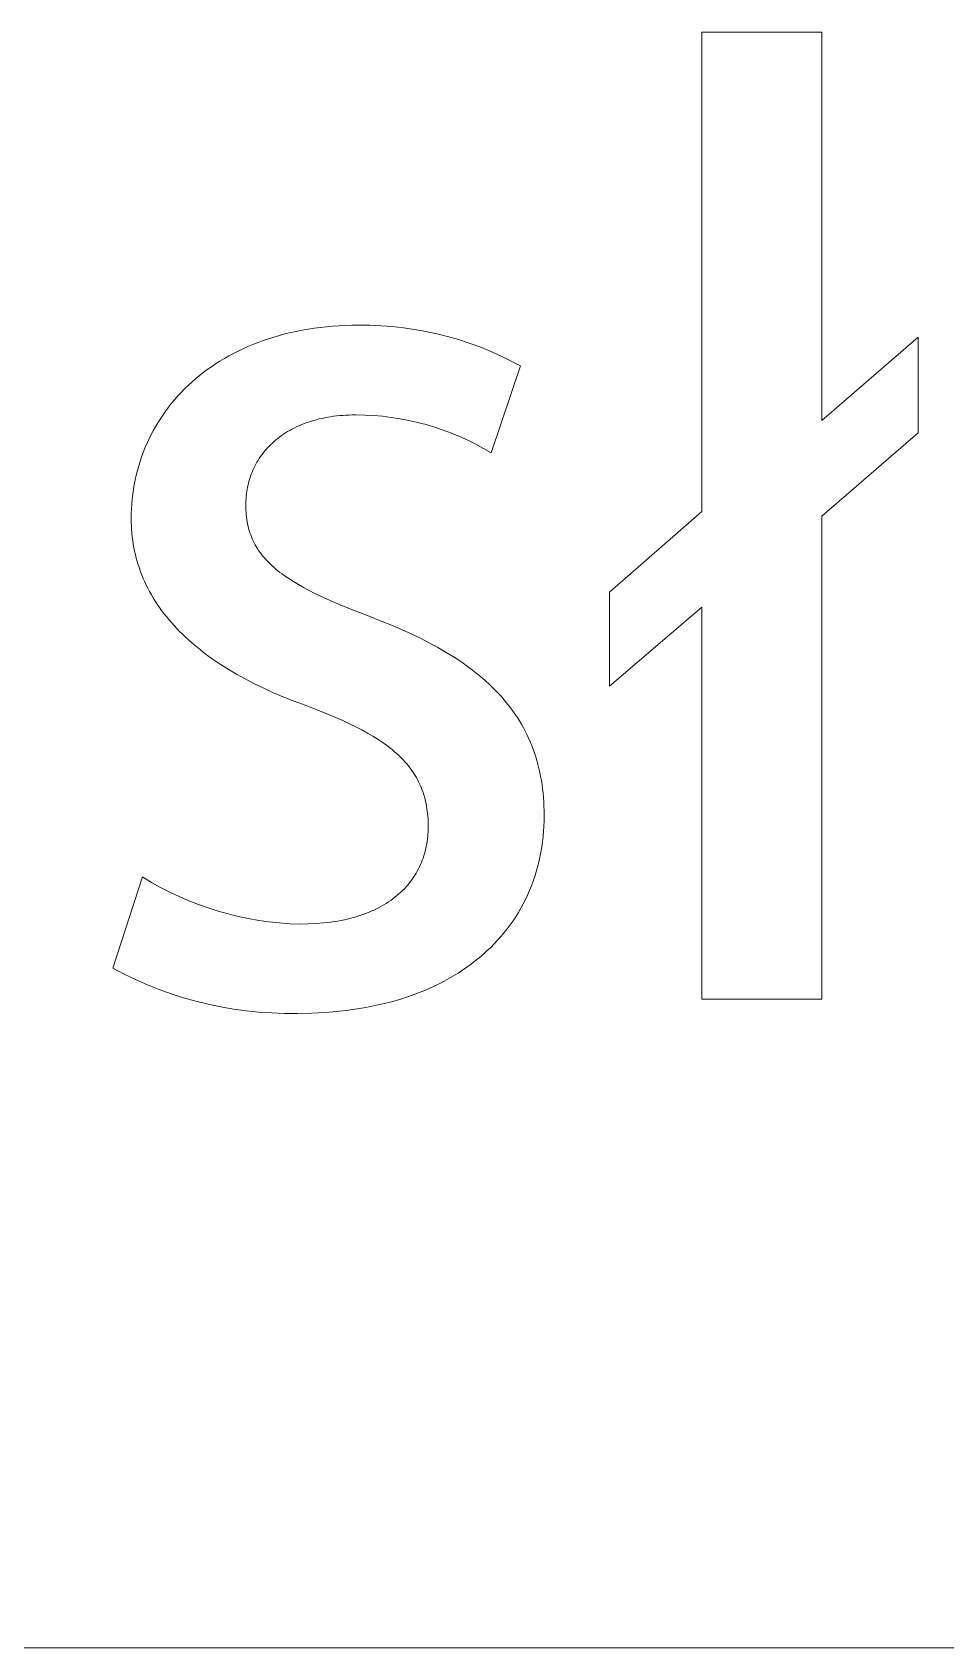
# Model space of a CAD drawing. Header units: millimetres. Extents: x -1246 to 2331, y -493 to 2006.
# Drawn here: x 1653.15 to 1677.18, y -492.87 to -450.39 of the extents above; entities that cross this region are included whole.
import ezdxf

# ---------------------------------------------------------------- set-up
doc = ezdxf.new("R2010")
doc.units = ezdxf.units.MM
doc.header["$MEASUREMENT"] = 0
doc.layers.add('Domyślny', color=7, linetype='Continuous', true_color=0x000000)

msp = doc.modelspace()

# ---------------------------------------------------------------- linework, layer by layer
at = {"layer": 'Domyślny', "color": 18, "lineweight": 15, "true_color": 0x000000}
for p, q in [((1670.763, -462.995), (1670.763, -450.392)), ((1670.763, -450.392), (1673.92, -450.392)), ((1673.92, -450.392), (1673.92, -460.601)), ((1659.794, -458.324), (1659.943, -458.288)), ((1659.943, -458.288), (1660.094, -458.255)), ((1660.094, -458.255), (1660.247, -458.225)), ((1660.247, -458.225), (1660.403, -458.198)), ((1660.403, -458.198), (1660.561, -458.173)), ((1660.561, -458.173), (1660.721, -458.152)), ((1660.721, -458.152), (1660.884, -458.135)), ((1660.884, -458.135), (1661.049, -458.12)), ((1661.049, -458.12), (1661.216, -458.108)), ((1661.216, -458.108), (1661.385, -458.1)), ((1661.385, -458.1), (1661.557, -458.095)), ((1661.557, -458.095), (1661.73, -458.093)), ((1661.73, -458.093), (1662.027, -458.095)), ((1662.027, -458.095), (1662.323, -458.107)), ((1662.323, -458.107), (1662.618, -458.129)), ((1662.618, -458.129), (1662.913, -458.162)), ((1662.913, -458.162), (1663.206, -458.204)), ((1663.206, -458.204), (1663.498, -458.256)), ((1663.498, -458.256), (1663.788, -458.319)), ((1658.565, -458.772), (1658.691, -458.712)), ((1658.691, -458.712), (1658.82, -458.654)), ((1658.82, -458.654), (1658.952, -458.599)), ((1658.952, -458.599), (1659.086, -458.546)), ((1659.086, -458.546), (1659.223, -458.496)), ((1659.223, -458.496), (1659.362, -458.449)), ((1659.362, -458.449), (1659.504, -458.404)), ((1659.504, -458.404), (1659.648, -458.363)), ((1659.648, -458.363), (1659.794, -458.324)), ((1663.788, -458.319), (1664.075, -458.391)), ((1664.075, -458.391), (1664.36, -458.473)), ((1664.36, -458.473), (1664.642, -458.565)), ((1664.642, -458.565), (1664.92, -458.666)), ((1664.92, -458.666), (1665.195, -458.777)), ((1673.92, -460.601), (1676.457, -458.409)), ((1676.457, -458.409), (1676.457, -460.922)), ((1657.858, -459.185), (1657.969, -459.11)), ((1657.969, -459.11), (1658.083, -459.038)), ((1658.083, -459.038), (1658.2, -458.968)), ((1658.2, -458.968), (1658.319, -458.9)), ((1658.319, -458.9), (1658.44, -458.835)), ((1658.44, -458.835), (1658.565, -458.772)), ((1665.195, -458.777), (1665.466, -458.897)), ((1665.466, -458.897), (1665.733, -459.027)), ((1665.733, -459.027), (1665.995, -459.165)), ((1657.342, -459.591), (1657.44, -459.506)), ((1657.44, -459.506), (1657.541, -459.422)), ((1657.541, -459.422), (1657.644, -459.341)), ((1657.644, -459.341), (1657.75, -459.262)), ((1657.75, -459.262), (1657.858, -459.185)), ((1665.995, -459.165), (1665.221, -461.453)), ((1656.894, -460.049), (1656.978, -459.953)), ((1656.978, -459.953), (1657.065, -459.86)), ((1657.065, -459.86), (1657.155, -459.768)), ((1657.155, -459.768), (1657.247, -459.679)), ((1657.247, -459.679), (1657.342, -459.591)), ((1656.587, -460.448), (1656.659, -460.345)), ((1656.659, -460.345), (1656.735, -460.245)), ((1656.735, -460.245), (1656.813, -460.146)), ((1656.813, -460.146), (1656.894, -460.049)), ((1656.325, -460.874), (1656.386, -460.765)), ((1656.386, -460.765), (1656.45, -460.658)), ((1656.45, -460.658), (1656.517, -460.552)), ((1656.517, -460.552), (1656.587, -460.448)), ((1659.979, -460.828), (1659.921, -460.86)), ((1660.037, -460.798), (1659.979, -460.828)), ((1660.097, -460.768), (1660.037, -460.798)), ((1660.159, -460.74), (1660.097, -460.768)), ((1660.221, -460.713), (1660.159, -460.74)), ((1660.286, -460.688), (1660.221, -460.713)), ((1660.351, -460.663), (1660.286, -460.688)), ((1660.418, -460.64), (1660.351, -460.663)), ((1660.486, -460.618), (1660.418, -460.64)), ((1660.555, -460.597), (1660.486, -460.618)), ((1660.625, -460.578), (1660.555, -460.597)), ((1660.697, -460.559), (1660.625, -460.578)), ((1660.77, -460.543), (1660.697, -460.559)), ((1660.845, -460.527), (1660.77, -460.543)), ((1660.921, -460.513), (1660.845, -460.527)), ((1660.997, -460.501), (1660.921, -460.513)), ((1661.076, -460.489), (1660.997, -460.501)), ((1661.155, -460.479), (1661.076, -460.489)), ((1661.236, -460.471), (1661.155, -460.479)), ((1661.318, -460.464), (1661.236, -460.471)), ((1661.401, -460.459), (1661.318, -460.464)), ((1661.486, -460.455), (1661.401, -460.459)), ((1661.572, -460.453), (1661.486, -460.455)), ((1661.659, -460.452), (1661.572, -460.453)), ((1661.893, -460.456), (1661.659, -460.452)), ((1662.127, -460.468), (1661.893, -460.456)), ((1662.36, -460.489), (1662.127, -460.468)), ((1662.592, -460.517), (1662.36, -460.489)), ((1662.824, -460.553), (1662.592, -460.517)), ((1663.054, -460.597), (1662.824, -460.553)), ((1663.282, -460.648), (1663.054, -460.597)), ((1663.508, -460.708), (1663.282, -460.648)), ((1663.733, -460.775), (1663.508, -460.708)), ((1663.954, -460.85), (1663.733, -460.775)), ((1664.174, -460.932), (1663.954, -460.85)), ((1656.111, -461.324), (1656.16, -461.209)), ((1656.16, -461.209), (1656.212, -461.096)), ((1656.212, -461.096), (1656.267, -460.984)), ((1656.267, -460.984), (1656.325, -460.874)), ((1659.379, -461.275), (1659.337, -461.319)), ((1659.421, -461.233), (1659.379, -461.275)), ((1659.465, -461.191), (1659.421, -461.233)), ((1659.51, -461.15), (1659.465, -461.191)), ((1659.557, -461.11), (1659.51, -461.15)), ((1659.605, -461.072), (1659.557, -461.11)), ((1659.654, -461.034), (1659.605, -461.072)), ((1659.705, -460.997), (1659.654, -461.034)), ((1659.757, -460.961), (1659.705, -460.997)), ((1659.81, -460.926), (1659.757, -460.961)), ((1659.865, -460.892), (1659.81, -460.926)), ((1659.921, -460.86), (1659.865, -460.892)), ((1664.39, -461.022), (1664.174, -460.932)), ((1664.603, -461.119), (1664.39, -461.022)), ((1664.813, -461.223), (1664.603, -461.119)), ((1665.019, -461.334), (1664.813, -461.223)), ((1676.457, -460.922), (1673.92, -463.114)), ((1655.946, -461.795), (1655.983, -461.675)), ((1655.983, -461.675), (1656.023, -461.557)), ((1656.023, -461.557), (1656.066, -461.44)), ((1656.066, -461.44), (1656.111, -461.324)), ((1659.059, -461.697), (1659.03, -461.748)), ((1659.089, -461.647), (1659.059, -461.697)), ((1659.12, -461.598), (1659.089, -461.647)), ((1659.153, -461.55), (1659.12, -461.598)), ((1659.187, -461.502), (1659.153, -461.55)), ((1659.222, -461.455), (1659.187, -461.502)), ((1659.259, -461.409), (1659.222, -461.455)), ((1659.298, -461.363), (1659.259, -461.409)), ((1659.337, -461.319), (1659.298, -461.363)), ((1665.221, -461.453), (1665.019, -461.334)), ((1655.854, -462.161), (1655.882, -462.038)), ((1655.882, -462.038), (1655.912, -461.916)), ((1655.912, -461.916), (1655.946, -461.795)), ((1658.871, -462.122), (1658.854, -462.177)), ((1658.889, -462.066), (1658.871, -462.122)), ((1658.909, -462.012), (1658.889, -462.066)), ((1658.931, -461.958), (1658.909, -462.012)), ((1658.953, -461.904), (1658.931, -461.958)), ((1658.978, -461.852), (1658.953, -461.904)), ((1659.003, -461.799), (1658.978, -461.852)), ((1659.03, -461.748), (1659.003, -461.799)), ((1655.777, -462.663), (1655.791, -462.536)), ((1655.791, -462.536), (1655.809, -462.41)), ((1655.809, -462.41), (1655.83, -462.285)), ((1655.83, -462.285), (1655.854, -462.161)), ((1658.783, -462.523), (1658.776, -462.582)), ((1658.791, -462.464), (1658.783, -462.523)), ((1658.801, -462.406), (1658.791, -462.464)), ((1658.812, -462.348), (1658.801, -462.406)), ((1658.824, -462.29), (1658.812, -462.348)), ((1658.839, -462.234), (1658.824, -462.29)), ((1658.854, -462.177), (1658.839, -462.234)), ((1655.752, -463.049), (1655.757, -462.92)), ((1655.757, -462.92), (1655.765, -462.791)), ((1655.765, -462.791), (1655.777, -462.663)), ((1658.765, -462.762), (1658.764, -462.822)), ((1658.764, -462.822), (1658.765, -462.889)), ((1658.767, -462.701), (1658.765, -462.762)), ((1658.765, -462.889), (1658.767, -462.954)), ((1658.771, -462.641), (1658.767, -462.701)), ((1658.767, -462.954), (1658.771, -463.018)), ((1658.776, -462.582), (1658.771, -462.641)), ((1655.75, -463.18), (1655.752, -463.049)), ((1655.752, -463.277), (1655.75, -463.18)), ((1655.755, -463.373), (1655.752, -463.277)), ((1655.76, -463.469), (1655.755, -463.373)), ((1658.771, -463.018), (1658.776, -463.082)), ((1658.776, -463.082), (1658.783, -463.144)), ((1658.783, -463.144), (1658.791, -463.205)), ((1658.791, -463.205), (1658.801, -463.265)), ((1658.801, -463.265), (1658.813, -463.324)), ((1658.813, -463.324), (1658.826, -463.382)), ((1658.826, -463.382), (1658.84, -463.44)), ((1668.333, -465.116), (1670.763, -462.995)), ((1673.92, -463.114), (1673.92, -475.813)), ((1655.768, -463.564), (1655.76, -463.469)), ((1655.778, -463.659), (1655.768, -463.564)), ((1655.789, -463.753), (1655.778, -463.659)), ((1655.804, -463.847), (1655.789, -463.753)), ((1658.84, -463.44), (1658.856, -463.496)), ((1658.856, -463.496), (1658.874, -463.551)), ((1658.874, -463.551), (1658.893, -463.606)), ((1658.893, -463.606), (1658.913, -463.66)), ((1658.913, -463.66), (1658.936, -463.712)), ((1658.936, -463.712), (1658.96, -463.765)), ((1658.96, -463.765), (1658.985, -463.816)), ((1658.985, -463.816), (1659.012, -463.867)), ((1655.82, -463.94), (1655.804, -463.847)), ((1655.838, -464.032), (1655.82, -463.94)), ((1655.859, -464.124), (1655.838, -464.032)), ((1655.882, -464.216), (1655.859, -464.124)), ((1655.907, -464.306), (1655.882, -464.216)), ((1659.012, -463.867), (1659.041, -463.916)), ((1659.041, -463.916), (1659.071, -463.966)), ((1659.071, -463.966), (1659.103, -464.014)), ((1659.103, -464.014), (1659.136, -464.062)), ((1659.136, -464.062), (1659.171, -464.109)), ((1659.171, -464.109), (1659.208, -464.155)), ((1659.208, -464.155), (1659.246, -464.201)), ((1659.246, -464.201), (1659.286, -464.247)), ((1659.286, -464.247), (1659.327, -464.292)), ((1655.934, -464.397), (1655.907, -464.306)), ((1655.964, -464.486), (1655.934, -464.397)), ((1655.996, -464.575), (1655.964, -464.486)), ((1656.03, -464.664), (1655.996, -464.575)), ((1656.066, -464.751), (1656.03, -464.664)), ((1659.327, -464.292), (1659.37, -464.336)), ((1659.37, -464.336), (1659.415, -464.38)), ((1659.415, -464.38), (1659.462, -464.423)), ((1659.462, -464.423), (1659.51, -464.466)), ((1659.51, -464.466), (1659.559, -464.508)), ((1659.559, -464.508), (1659.611, -464.55)), ((1659.611, -464.55), (1659.664, -464.592)), ((1659.664, -464.592), (1659.718, -464.633)), ((1659.718, -464.633), (1659.775, -464.674)), ((1659.775, -464.674), (1659.893, -464.754)), ((1656.104, -464.839), (1656.066, -464.751)), ((1656.145, -464.925), (1656.104, -464.839)), ((1656.188, -465.011), (1656.145, -464.925)), ((1656.233, -465.096), (1656.188, -465.011)), ((1656.28, -465.181), (1656.233, -465.096)), ((1659.893, -464.754), (1660.017, -464.834)), ((1660.017, -464.834), (1660.148, -464.912)), ((1660.148, -464.912), (1660.286, -464.99)), ((1660.286, -464.99), (1660.431, -465.067)), ((1660.431, -465.067), (1660.583, -465.144)), ((1656.329, -465.265), (1656.28, -465.181)), ((1656.381, -465.348), (1656.329, -465.265)), ((1656.435, -465.431), (1656.381, -465.348)), ((1656.491, -465.513), (1656.435, -465.431)), ((1656.55, -465.594), (1656.491, -465.513)), ((1660.583, -465.144), (1660.908, -465.297)), ((1660.908, -465.297), (1661.261, -465.451)), ((1661.261, -465.451), (1661.642, -465.606)), ((1668.333, -467.581), (1668.333, -465.116)), ((1670.763, -465.509), (1668.333, -467.581)), ((1670.763, -475.813), (1670.763, -465.509)), ((1656.611, -465.675), (1656.55, -465.594)), ((1656.674, -465.755), (1656.611, -465.675)), ((1656.739, -465.834), (1656.674, -465.755)), ((1656.806, -465.913), (1656.739, -465.834)), ((1656.876, -465.991), (1656.806, -465.913)), ((1661.642, -465.606), (1662.052, -465.765)), ((1662.052, -465.765), (1662.33, -465.872)), ((1662.33, -465.872), (1662.6, -465.982)), ((1656.948, -466.068), (1656.876, -465.991)), ((1657.022, -466.145), (1656.948, -466.068)), ((1657.099, -466.221), (1657.022, -466.145)), ((1657.178, -466.296), (1657.099, -466.221)), ((1657.259, -466.37), (1657.178, -466.296)), ((1657.343, -466.444), (1657.259, -466.37)), ((1662.6, -465.982), (1662.861, -466.094)), ((1662.861, -466.094), (1663.113, -466.208)), ((1663.113, -466.208), (1663.357, -466.326)), ((1663.357, -466.326), (1663.592, -466.446)), ((1657.428, -466.517), (1657.343, -466.444)), ((1657.516, -466.589), (1657.428, -466.517)), ((1657.699, -466.731), (1657.516, -466.589)), ((1657.891, -466.871), (1657.699, -466.731)), ((1663.592, -466.446), (1663.819, -466.569)), ((1663.819, -466.569), (1664.036, -466.696)), ((1664.036, -466.696), (1664.245, -466.825)), ((1658.093, -467.007), (1657.891, -466.871)), ((1658.303, -467.14), (1658.093, -467.007)), ((1658.523, -467.27), (1658.303, -467.14)), ((1664.245, -466.825), (1664.446, -466.958)), ((1664.446, -466.958), (1664.637, -467.094)), ((1664.637, -467.094), (1664.73, -467.164)), ((1664.73, -467.164), (1664.82, -467.234)), ((1658.752, -467.396), (1658.523, -467.27)), ((1658.991, -467.52), (1658.752, -467.396)), ((1659.239, -467.64), (1658.991, -467.52)), ((1659.496, -467.757), (1659.239, -467.64)), ((1664.82, -467.234), (1664.908, -467.306)), ((1664.908, -467.306), (1664.994, -467.378)), ((1664.994, -467.378), (1665.078, -467.451)), ((1665.078, -467.451), (1665.159, -467.526)), ((1665.159, -467.526), (1665.238, -467.601)), ((1665.238, -467.601), (1665.316, -467.677)), ((1659.763, -467.871), (1659.496, -467.757)), ((1660.039, -467.981), (1659.763, -467.871)), ((1660.325, -468.088), (1660.039, -467.981)), ((1665.316, -467.677), (1665.391, -467.755)), ((1665.391, -467.755), (1665.463, -467.833)), ((1665.463, -467.833), (1665.534, -467.912)), ((1665.534, -467.912), (1665.602, -467.993)), ((1665.602, -467.993), (1665.668, -468.074)), ((1665.668, -468.074), (1665.732, -468.157)), ((1660.746, -468.248), (1660.325, -468.088)), ((1661.134, -468.409), (1660.746, -468.248)), ((1661.316, -468.49), (1661.134, -468.409)), ((1661.491, -468.571), (1661.316, -468.49)), ((1665.732, -468.157), (1665.794, -468.241)), ((1665.794, -468.241), (1665.853, -468.326)), ((1665.853, -468.326), (1665.91, -468.412)), ((1665.91, -468.412), (1665.965, -468.499)), ((1665.965, -468.499), (1666.018, -468.587)), ((1661.657, -468.653), (1661.491, -468.571)), ((1661.816, -468.735), (1661.657, -468.653)), ((1661.967, -468.819), (1661.816, -468.735)), ((1662.111, -468.903), (1661.967, -468.819)), ((1662.247, -468.989), (1662.111, -468.903)), ((1666.018, -468.587), (1666.069, -468.677)), ((1666.069, -468.677), (1666.117, -468.768)), ((1666.117, -468.768), (1666.163, -468.86)), ((1666.163, -468.86), (1666.207, -468.953)), ((1662.376, -469.076), (1662.247, -468.989)), ((1662.438, -469.12), (1662.376, -469.076)), ((1662.498, -469.164), (1662.438, -469.12)), ((1662.556, -469.209), (1662.498, -469.164)), ((1662.612, -469.254), (1662.556, -469.209)), ((1662.667, -469.299), (1662.612, -469.254)), ((1662.72, -469.345), (1662.667, -469.299)), ((1662.771, -469.391), (1662.72, -469.345)), ((1666.207, -468.953), (1666.249, -469.048)), ((1666.249, -469.048), (1666.288, -469.144)), ((1666.288, -469.144), (1666.325, -469.241)), ((1666.325, -469.241), (1666.36, -469.339)), ((1666.36, -469.339), (1666.393, -469.439)), ((1662.82, -469.438), (1662.771, -469.391)), ((1662.868, -469.485), (1662.82, -469.438)), ((1662.914, -469.533), (1662.868, -469.485)), ((1662.958, -469.581), (1662.914, -469.533)), ((1663.001, -469.63), (1662.958, -469.581)), ((1663.042, -469.68), (1663.001, -469.63)), ((1663.081, -469.73), (1663.042, -469.68)), ((1663.119, -469.78), (1663.081, -469.73)), ((1666.393, -469.439), (1666.423, -469.54)), ((1666.423, -469.54), (1666.451, -469.642)), ((1666.451, -469.642), (1666.477, -469.746)), ((1666.477, -469.746), (1666.501, -469.851)), ((1663.155, -469.831), (1663.119, -469.78)), ((1663.19, -469.883), (1663.155, -469.831)), ((1663.223, -469.935), (1663.19, -469.883)), ((1663.254, -469.988), (1663.223, -469.935)), ((1663.284, -470.042), (1663.254, -469.988)), ((1663.312, -470.096), (1663.284, -470.042)), ((1663.338, -470.151), (1663.312, -470.096)), ((1663.363, -470.207), (1663.338, -470.151)), ((1666.501, -469.851), (1666.523, -469.958)), ((1666.523, -469.958), (1666.542, -470.066)), ((1666.542, -470.066), (1666.559, -470.175)), ((1666.559, -470.175), (1666.574, -470.286)), ((1663.387, -470.264), (1663.363, -470.207)), ((1663.409, -470.321), (1663.387, -470.264)), ((1663.429, -470.379), (1663.409, -470.321)), ((1663.448, -470.438), (1663.429, -470.379)), ((1663.466, -470.497), (1663.448, -470.438)), ((1663.482, -470.558), (1663.466, -470.497)), ((1663.496, -470.619), (1663.482, -470.558)), ((1663.51, -470.681), (1663.496, -470.619)), ((1666.574, -470.286), (1666.586, -470.398)), ((1666.586, -470.398), (1666.596, -470.512)), ((1666.596, -470.512), (1666.604, -470.627)), ((1663.521, -470.744), (1663.51, -470.681)), ((1663.532, -470.807), (1663.521, -470.744)), ((1663.54, -470.872), (1663.532, -470.807)), ((1663.548, -470.938), (1663.54, -470.872)), ((1663.554, -471.004), (1663.548, -470.938)), ((1663.559, -471.072), (1663.554, -471.004)), ((1666.604, -470.627), (1666.61, -470.744)), ((1666.61, -470.744), (1666.613, -470.862)), ((1666.613, -470.862), (1666.614, -470.982)), ((1666.614, -470.982), (1666.613, -471.124)), ((1663.558, -471.477), (1663.562, -471.412)), ((1663.562, -471.14), (1663.559, -471.072)), ((1663.564, -471.21), (1663.562, -471.14)), ((1663.562, -471.412), (1663.564, -471.346)), ((1663.565, -471.28), (1663.564, -471.21)), ((1663.564, -471.346), (1663.565, -471.28)), ((1666.599, -471.404), (1666.587, -471.541)), ((1666.607, -471.264), (1666.599, -471.404)), ((1666.613, -471.124), (1666.607, -471.264)), ((1663.486, -471.921), (1663.501, -471.859)), ((1663.501, -471.859), (1663.514, -471.797)), ((1663.514, -471.797), (1663.526, -471.734)), ((1663.526, -471.734), (1663.536, -471.671)), ((1663.536, -471.671), (1663.545, -471.607)), ((1663.545, -471.607), (1663.552, -471.542)), ((1663.552, -471.542), (1663.558, -471.477)), ((1666.552, -471.813), (1666.53, -471.946)), ((1666.571, -471.678), (1666.552, -471.813)), ((1666.587, -471.541), (1666.571, -471.678)), ((1663.335, -472.335), (1663.361, -472.278)), ((1663.361, -472.278), (1663.386, -472.22)), ((1663.386, -472.22), (1663.409, -472.162)), ((1663.409, -472.162), (1663.431, -472.103)), ((1663.431, -472.103), (1663.451, -472.043)), ((1663.451, -472.043), (1663.469, -471.982)), ((1663.469, -471.982), (1663.486, -471.921)), ((1666.475, -472.209), (1666.442, -472.337)), ((1666.504, -472.078), (1666.475, -472.209)), ((1666.53, -471.946), (1666.504, -472.078)), ((1655.262, -474.997), (1656.048, -472.602)), ((1656.048, -472.602), (1656.283, -472.743)), ((1656.283, -472.743), (1656.522, -472.875)), ((1663.065, -472.764), (1663.104, -472.713)), ((1663.104, -472.713), (1663.142, -472.662)), ((1663.142, -472.662), (1663.178, -472.609)), ((1663.178, -472.609), (1663.213, -472.556)), ((1663.213, -472.556), (1663.246, -472.502)), ((1663.246, -472.502), (1663.277, -472.447)), ((1663.277, -472.447), (1663.307, -472.392)), ((1663.307, -472.392), (1663.335, -472.335)), ((1666.325, -472.715), (1666.279, -472.837)), ((1666.367, -472.591), (1666.325, -472.715)), ((1666.406, -472.465), (1666.367, -472.591)), ((1666.442, -472.337), (1666.406, -472.465)), ((1656.522, -472.875), (1656.766, -473)), ((1656.766, -473), (1657.013, -473.117)), ((1657.013, -473.117), (1657.265, -473.225)), ((1662.634, -473.177), (1662.688, -473.135)), ((1662.688, -473.135), (1662.741, -473.092)), ((1662.741, -473.092), (1662.793, -473.048)), ((1662.793, -473.048), (1662.842, -473.003)), ((1662.842, -473.003), (1662.89, -472.957)), ((1662.89, -472.957), (1662.936, -472.91)), ((1662.936, -472.91), (1662.981, -472.863)), ((1662.981, -472.863), (1663.024, -472.814)), ((1663.024, -472.814), (1663.065, -472.764)), ((1666.178, -473.077), (1666.122, -473.194)), ((1666.23, -472.958), (1666.178, -473.077)), ((1666.279, -472.837), (1666.23, -472.958)), ((1657.265, -473.225), (1657.519, -473.325)), ((1657.519, -473.325), (1657.777, -473.416)), ((1657.777, -473.416), (1658.038, -473.499)), ((1658.038, -473.499), (1658.302, -473.573)), ((1658.302, -473.573), (1658.567, -473.638)), ((1661.769, -473.615), (1661.846, -473.589)), ((1661.846, -473.589), (1661.921, -473.562)), ((1661.921, -473.562), (1661.994, -473.533)), ((1661.994, -473.533), (1662.066, -473.502)), ((1662.066, -473.502), (1662.136, -473.471)), ((1662.136, -473.471), (1662.204, -473.438)), ((1662.204, -473.438), (1662.271, -473.405)), ((1662.271, -473.405), (1662.335, -473.369)), ((1662.335, -473.369), (1662.398, -473.333)), ((1662.398, -473.333), (1662.46, -473.296)), ((1662.46, -473.296), (1662.52, -473.257)), ((1662.52, -473.257), (1662.578, -473.218)), ((1662.578, -473.218), (1662.634, -473.177)), ((1665.936, -473.536), (1665.868, -473.646)), ((1666.001, -473.424), (1665.936, -473.536)), ((1666.063, -473.31), (1666.001, -473.424)), ((1666.122, -473.194), (1666.063, -473.31)), ((1658.567, -473.638), (1658.835, -473.694)), ((1658.835, -473.694), (1659.105, -473.742)), ((1659.105, -473.742), (1659.375, -473.78)), ((1659.375, -473.78), (1659.647, -473.809)), ((1659.647, -473.809), (1659.92, -473.83)), ((1659.92, -473.83), (1660.194, -473.841)), ((1660.194, -473.841), (1660.406, -473.838)), ((1660.406, -473.838), (1660.61, -473.828)), ((1660.61, -473.828), (1660.808, -473.812)), ((1660.808, -473.812), (1660.904, -473.801)), ((1660.904, -473.801), (1660.999, -473.789)), ((1660.999, -473.789), (1661.091, -473.776)), ((1661.091, -473.776), (1661.182, -473.761)), ((1661.182, -473.761), (1661.271, -473.744)), ((1661.271, -473.744), (1661.358, -473.726)), ((1661.358, -473.726), (1661.444, -473.707)), ((1661.444, -473.707), (1661.528, -473.686)), ((1661.528, -473.686), (1661.61, -473.664)), ((1661.61, -473.664), (1661.69, -473.64)), ((1661.69, -473.64), (1661.769, -473.615)), ((1665.644, -473.964), (1665.563, -474.066)), ((1665.722, -473.86), (1665.644, -473.964)), ((1665.796, -473.754), (1665.722, -473.86)), ((1665.868, -473.646), (1665.796, -473.754)), ((1665.301, -474.361), (1665.208, -474.455)), ((1665.391, -474.265), (1665.301, -474.361)), ((1665.479, -474.167), (1665.391, -474.265)), ((1665.563, -474.066), (1665.479, -474.167)), ((1664.804, -474.809), (1664.695, -474.892)), ((1664.909, -474.724), (1664.804, -474.809)), ((1665.012, -474.637), (1664.909, -474.724)), ((1665.111, -474.547), (1665.012, -474.637)), ((1665.208, -474.455), (1665.111, -474.547)), ((1655.561, -475.154), (1655.262, -474.997)), ((1655.865, -475.3), (1655.561, -475.154)), ((1664.108, -475.273), (1663.982, -475.342)), ((1664.232, -475.201), (1664.108, -475.273)), ((1664.352, -475.128), (1664.232, -475.201)), ((1664.469, -475.052), (1664.352, -475.128)), ((1664.584, -474.973), (1664.469, -475.052)), ((1664.695, -474.892), (1664.584, -474.973)), ((1656.174, -475.436), (1655.865, -475.3)), ((1656.487, -475.561), (1656.174, -475.436)), ((1656.804, -475.675), (1656.487, -475.561)), ((1657.126, -475.778), (1656.804, -475.675)), ((1663.165, -475.702), (1663.019, -475.753)), ((1663.309, -475.649), (1663.165, -475.702)), ((1663.449, -475.592), (1663.309, -475.649)), ((1663.587, -475.533), (1663.449, -475.592)), ((1663.721, -475.472), (1663.587, -475.533)), ((1663.853, -475.408), (1663.721, -475.472)), ((1663.982, -475.342), (1663.853, -475.408)), ((1657.45, -475.869), (1657.126, -475.778)), ((1657.778, -475.95), (1657.45, -475.869)), ((1658.108, -476.019), (1657.778, -475.95)), ((1658.441, -476.076), (1658.108, -476.019)), ((1658.775, -476.122), (1658.441, -476.076)), ((1659.111, -476.156), (1658.775, -476.122)), ((1661.232, -476.132), (1661.053, -476.149)), ((1661.408, -476.112), (1661.232, -476.132)), ((1661.581, -476.089), (1661.408, -476.112)), ((1661.752, -476.063), (1661.581, -476.089)), ((1661.92, -476.034), (1661.752, -476.063)), ((1662.085, -476.002), (1661.92, -476.034)), ((1662.247, -475.968), (1662.085, -476.002)), ((1662.407, -475.93), (1662.247, -475.968)), ((1662.564, -475.89), (1662.407, -475.93)), ((1662.719, -475.847), (1662.564, -475.89)), ((1662.87, -475.802), (1662.719, -475.847)), ((1663.019, -475.753), (1662.87, -475.802)), ((1673.92, -475.813), (1670.763, -475.813)), ((1659.448, -476.178), (1659.111, -476.156)), ((1659.785, -476.189), (1659.448, -476.178)), ((1660.122, -476.188), (1659.785, -476.189)), ((1660.502, -476.182), (1660.122, -476.188)), ((1660.872, -476.163), (1660.502, -476.182)), ((1661.053, -476.149), (1660.872, -476.163)), ((2327.489, -492.867), (-1246.359, -492.867)), ((2327.489, -492.867), (979.014, -492.867))]:
    msp.add_line(p, q, dxfattribs=at)

doc.saveas('drawing.dxf')
